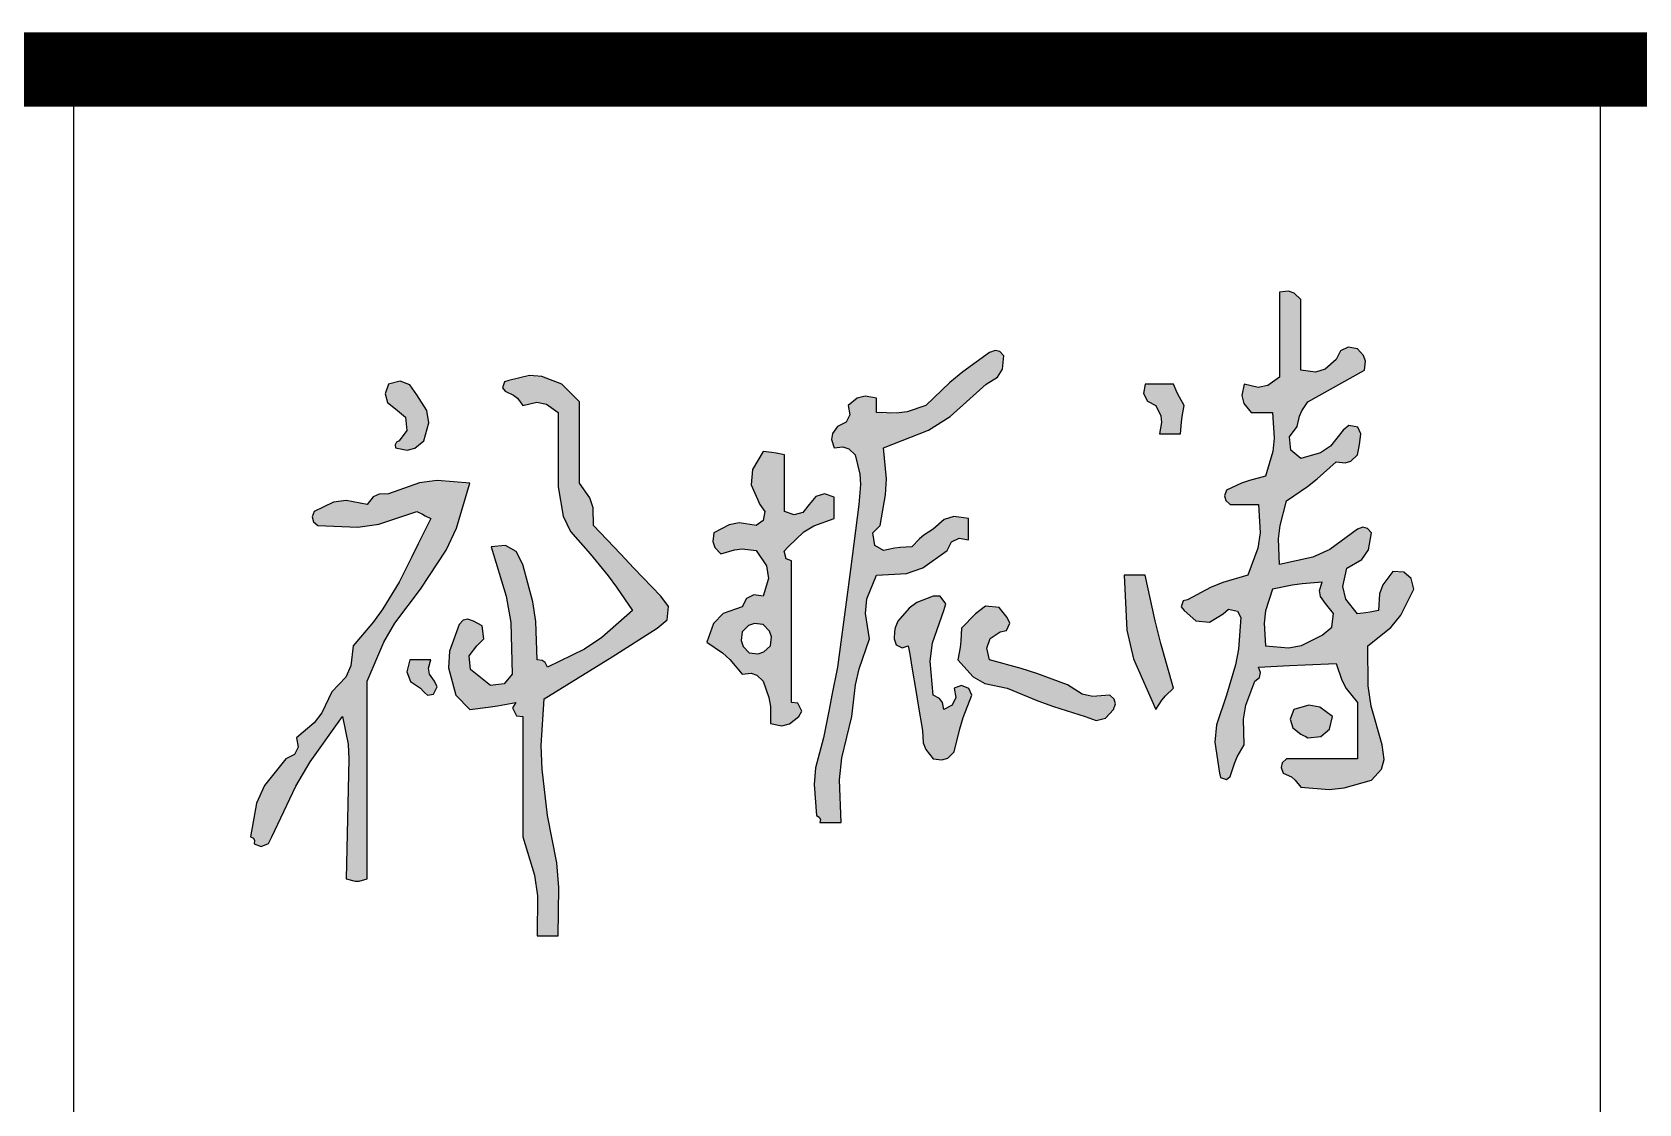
# Model space of a CAD drawing. Extents: x -803796 to -501762, y -1479216 to -846035.
# Drawn here: x -527606 to -525667, y -1403720 to -1402426 of the extents above; entities that cross this region are included whole.
import ezdxf

# ---------------------------------------------------------------- set-up
doc = ezdxf.new("R2010")
doc.units = 0
doc.header["$LTSCALE"] = 1500
doc.layers.get('0').update_dxf_attribs({"linetype": 'CONTINUOUS'})
doc.layers.add('TEXT', color=7, linetype='CONTINUOUS')

# ---------------------------------------------------------------- blocks, each defined once
blk = doc.blocks.new('QZT')
for p, q in [((3.726638, 2.460877), (3.709178, 2.458893)), ((3.709178, 2.458893), (3.709178, 2.392212)), ((3.738077, 2.457064), (3.726638, 2.460877)), ((3.750854, 2.445001), (3.738077, 2.457064)), ((3.750854, 2.389433), (3.750854, 2.445001)), ((3.709178, 2.392212), (3.709178, 2.358871)), ((3.750854, 2.361649), (3.750854, 2.389433)), ((3.139604, 2.340811), (3.0867, 2.302874)), ((3.150365, 2.34474), (3.139604, 2.340811)), ((3.159742, 2.342396), (3.150365, 2.34474)), ((3.167388, 2.333865), (3.159742, 2.342396)), ((3.709178, 2.358871), (3.709178, 2.292189)), ((3.750854, 2.306081), (3.750854, 2.361649)), ((3.828783, 2.343522), (3.820315, 2.326919)), ((3.843627, 2.350945), (3.828783, 2.343522)), ((3.861991, 2.347757), (3.843627, 2.350945)), ((3.874054, 2.334979), (3.861991, 2.347757)), ((3.15509, 2.291855), (3.165031, 2.30776)), ((3.165031, 2.30776), (3.167388, 2.333865)), ((3.77959, 2.30212), (3.750854, 2.306081)), ((3.798505, 2.307794), (3.77959, 2.30212)), ((3.820315, 2.326919), (3.798505, 2.307794)), ((3.831445, 2.281045), (3.875883, 2.306081)), ((3.877866, 2.323541), (3.874054, 2.334979)), ((3.875883, 2.306081), (3.877866, 2.323541)), ((1.958779, 2.278297), (1.952089, 2.259208)), ((1.981799, 2.284094), (1.958779, 2.278297)), ((2.000816, 2.276963), (1.981799, 2.284094)), ((2.014348, 2.257459), (2.000816, 2.276963)), ((2.186429, 2.283077), (2.182486, 2.271246)), ((2.194944, 2.285243), (2.186429, 2.283077)), ((2.235524, 2.295136), (2.194944, 2.285243)), ((2.260227, 2.293489), (2.235524, 2.295136)), ((2.299135, 2.278297), (2.260227, 2.293489)), ((2.313027, 2.264405), (2.299135, 2.278297)), ((3.06143, 2.281817), (3.014576, 2.236621)), ((3.0867, 2.302874), (3.06143, 2.281817)), ((3.062274, 2.214741), (3.132658, 2.278297)), ((3.132658, 2.278297), (3.15509, 2.291855)), ((3.445229, 2.278297), (3.442041, 2.259933)), ((3.467456, 2.278297), (3.445229, 2.278297)), ((3.47857, 2.278297), (3.467456, 2.278297)), ((3.500797, 2.278297), (3.47857, 2.278297)), ((3.508133, 2.261163), (3.500797, 2.278297)), ((3.639718, 2.278297), (3.635306, 2.255814)), ((3.667293, 2.271781), (3.639718, 2.278297)), ((3.686231, 2.275568), (3.667293, 2.271781)), ((3.709178, 2.292189), (3.686231, 2.275568)), ((3.809218, 2.268542), (3.831445, 2.281045)), ((1.952089, 2.259208), (1.956906, 2.242347)), ((1.956906, 2.242347), (1.972672, 2.229675)), ((2.034369, 2.226887), (2.014348, 2.257459)), ((2.182486, 2.271246), (2.187998, 2.264405)), ((2.187998, 2.264405), (2.204134, 2.256911)), ((2.204134, 2.256911), (2.211876, 2.250717)), ((2.211876, 2.250717), (2.222729, 2.236621)), ((2.222729, 2.236621), (2.250303, 2.243137)), ((2.250303, 2.243137), (2.269241, 2.239349)), ((2.319973, 2.257459), (2.313027, 2.264405)), ((2.333865, 2.243567), (2.319973, 2.257459)), ((2.333865, 2.179663), (2.333865, 2.243567)), ((2.879524, 2.251094), (2.861763, 2.236621)), ((2.894849, 2.254925), (2.879524, 2.251094)), ((2.917331, 2.250513), (2.894849, 2.254925)), ((2.917331, 2.239399), (2.917331, 2.250513)), ((3.442041, 2.259933), (3.449464, 2.245088)), ((3.449464, 2.245088), (3.466067, 2.236621)), ((3.51233, 2.252769), (3.508133, 2.261163)), ((3.521635, 2.236621), (3.51233, 2.252769)), ((3.635306, 2.255814), (3.639137, 2.24049)), ((3.752558, 2.22627), (3.764746, 2.243567)), ((3.764746, 2.243567), (3.809218, 2.268542)), ((1.972672, 2.229675), (1.992084, 2.213669)), ((1.992084, 2.213669), (1.995043, 2.187036)), ((2.038146, 2.202336), (2.034369, 2.226887)), ((2.269241, 2.239349), (2.292189, 2.222729)), ((2.292189, 2.222729), (2.292189, 2.164382)), ((2.864951, 2.218257), (2.857528, 2.203412)), ((2.861763, 2.236621), (2.864951, 2.218257)), ((2.917331, 2.233842), (2.917331, 2.239399)), ((2.917331, 2.222729), (2.917331, 2.233842)), ((2.956595, 2.221232), (2.917331, 2.222729)), ((2.977301, 2.22419), (2.956595, 2.221232)), ((3.014576, 2.236621), (2.977301, 2.22419)), ((3.019413, 2.188138), (3.062274, 2.214741)), ((3.466067, 2.236621), (3.475759, 2.216425)), ((3.475759, 2.216425), (3.477435, 2.203012)), ((3.516167, 2.203404), (3.517566, 2.214593)), ((3.517566, 2.214593), (3.521635, 2.236621)), ((3.639137, 2.24049), (3.65361, 2.222729)), ((3.65361, 2.222729), (3.67028, 2.222729)), ((3.67028, 2.222729), (3.678616, 2.222729)), ((3.678616, 2.222729), (3.695286, 2.222729)), ((3.695286, 2.222729), (3.698822, 2.172534)), ((3.743908, 2.194944), (3.748028, 2.215699)), ((3.748028, 2.215699), (3.752558, 2.22627)), ((1.995043, 2.187036), (1.979618, 2.16716)), ((2.02824, 2.16716), (2.038146, 2.202336)), ((2.333865, 2.147711), (2.333865, 2.179663)), ((2.831005, 2.181262), (2.829033, 2.169429)), ((2.840925, 2.194944), (2.831005, 2.181262)), ((2.857528, 2.203412), (2.840925, 2.194944)), ((2.931223, 2.153268), (3.019413, 2.188138)), ((3.477435, 2.203012), (3.473013, 2.181052)), ((3.473013, 2.181052), (3.489684, 2.181052)), ((3.489684, 2.181052), (3.498019, 2.181052)), ((3.498019, 2.181052), (3.514689, 2.181052)), ((3.514689, 2.181052), (3.516167, 2.203404)), ((3.728483, 2.175068), (3.743908, 2.194944)), ((3.834207, 2.187998), (3.809088, 2.156778)), ((3.84496, 2.197222), (3.834207, 2.187998)), ((3.862558, 2.193702), (3.84496, 2.197222)), ((3.868937, 2.181052), (3.862558, 2.193702)), ((3.866928, 2.164272), (3.868937, 2.181052)), ((1.974187, 2.164143), (1.971827, 2.159423)), ((1.971827, 2.159423), (1.972672, 2.153268)), ((1.972672, 2.153268), (1.995154, 2.148856)), ((1.979618, 2.16716), (1.974187, 2.164143)), ((1.995154, 2.148856), (2.010478, 2.152687)), ((2.010478, 2.152687), (2.02824, 2.16716)), ((2.292189, 2.164382), (2.292189, 2.135209)), ((2.333865, 2.083808), (2.333865, 2.147711)), ((2.695058, 2.146322), (2.673481, 2.110558)), ((2.711839, 2.144313), (2.695058, 2.146322)), ((2.829033, 2.169429), (2.833979, 2.153268)), ((2.833979, 2.153268), (2.851439, 2.155252)), ((2.851439, 2.155252), (2.862877, 2.151439)), ((2.862877, 2.151439), (2.875655, 2.139376)), ((2.936719, 2.092327), (2.931223, 2.153268)), ((3.698822, 2.172534), (3.695862, 2.145894)), ((3.731442, 2.148435), (3.728483, 2.175068)), ((3.750854, 2.13243), (3.731442, 2.148435)), ((3.809088, 2.156778), (3.789334, 2.143609)), ((3.861991, 2.139376), (3.865532, 2.155901)), ((3.865532, 2.155901), (3.866928, 2.164272)), ((2.292189, 2.135209), (2.292189, 2.076862)), ((2.720209, 2.142918), (2.711839, 2.144313)), ((2.736734, 2.139376), (2.720209, 2.142918)), ((2.736734, 2.094922), (2.736734, 2.139376)), ((2.875655, 2.139376), (2.884715, 2.101446)), ((3.695862, 2.145894), (3.681394, 2.0977)), ((3.789334, 2.143609), (3.750854, 2.13243)), ((3.783303, 2.092663), (3.820315, 2.125484)), ((3.820315, 2.125484), (3.837775, 2.123501)), ((3.837775, 2.123501), (3.849213, 2.127313)), ((3.849213, 2.127313), (3.861991, 2.139376)), ((2.019568, 2.084369), (1.958779, 2.06297)), ((2.054295, 2.088898), (2.019568, 2.084369)), ((2.118538, 2.083808), (2.054295, 2.088898)), ((2.092439, 1.995607), (2.118538, 2.083808)), ((2.354335, 2.05524), (2.333865, 2.083808)), ((2.673481, 2.110558), (2.671474, 2.080443)), ((2.736734, 2.072694), (2.736734, 2.094922)), ((2.884715, 2.101446), (2.886178, 2.080964)), ((2.935279, 2.060647), (2.936719, 2.092327)), ((3.634439, 2.083708), (3.604988, 2.069916)), ((3.649963, 2.089353), (3.634439, 2.083708)), ((3.681394, 2.0977), (3.649963, 2.089353)), ((3.763716, 2.077274), (3.783303, 2.092663)), ((1.928733, 2.056697), (1.917103, 2.042132)), ((1.94015, 2.062405), (1.928733, 2.056697)), ((1.958779, 2.06297), (1.94015, 2.062405)), ((2.292189, 2.076862), (2.302179, 2.01931)), ((2.360885, 2.035592), (2.354335, 2.05524)), ((2.671474, 2.080443), (2.688112, 2.042132)), ((2.736734, 2.02824), (2.736734, 2.072694)), ((2.798029, 2.057897), (2.785357, 2.042132)), ((2.81489, 2.062715), (2.798029, 2.057897)), ((2.833979, 2.056024), (2.81489, 2.062715)), ((2.833979, 2.039353), (2.833979, 2.056024)), ((2.886178, 2.080964), (2.882601, 2.042132)), ((2.924277, 2.000456), (2.935279, 2.060647)), ((3.604988, 2.069916), (3.601059, 2.059155)), ((3.601059, 2.059155), (3.603403, 2.049778)), ((3.72307, 2.049078), (3.763716, 2.077274)), ((1.812913, 2.02824), (1.808984, 2.017479)), ((1.850724, 2.046628), (1.812913, 2.02824)), ((1.875796, 2.049971), (1.850724, 2.046628)), ((1.917103, 2.042132), (1.875796, 2.049971)), ((1.939799, 2.003378), (2.014348, 2.02824)), ((2.014348, 2.02824), (2.025461, 2.022683)), ((2.025461, 2.022683), (2.031018, 2.019905)), ((2.361649, 2.000456), (2.360885, 2.035592)), ((2.688112, 2.042132), (2.697864, 2.028329)), ((2.697864, 2.028329), (2.694868, 2.01035)), ((2.755823, 2.021549), (2.736734, 2.02824)), ((2.772684, 2.026367), (2.755823, 2.021549)), ((2.785357, 2.042132), (2.772684, 2.026367)), ((2.833979, 2.031018), (2.833979, 2.039353)), ((2.833979, 2.014348), (2.833979, 2.031018)), ((2.882601, 2.042132), (2.866401, 1.914264)), ((3.603403, 2.049778), (3.611934, 2.042132)), ((3.611934, 2.042132), (3.634161, 2.042132)), ((3.634161, 2.042132), (3.645275, 2.042132)), ((3.645275, 2.042132), (3.667502, 2.042132)), ((3.667502, 2.042132), (3.670847, 1.986042)), ((3.710162, 2.000443), (3.72307, 2.049078)), ((1.808984, 2.017479), (1.811328, 2.008102)), ((1.811328, 2.008102), (1.819859, 2.000456)), ((1.819859, 2.000456), (1.898387, 1.997462)), ((1.898387, 1.997462), (1.939799, 2.003378)), ((2.042132, 2.014348), (2.017126, 1.964336)), ((2.031018, 2.019905), (2.042132, 2.014348)), ((2.072129, 1.952085), (2.092439, 1.995607)), ((2.302179, 2.01931), (2.316501, 1.989076)), ((2.316501, 1.989076), (2.354703, 1.944887)), ((2.414352, 1.944805), (2.361649, 2.000456)), ((2.627744, 2.00227), (2.597814, 1.986564)), ((2.64776, 2.005606), (2.627744, 2.00227)), ((2.681166, 2.000456), (2.64776, 2.005606)), ((2.694868, 2.01035), (2.681166, 2.000456)), ((2.774423, 1.987995), (2.794044, 2.000069)), ((2.794044, 2.000069), (2.833979, 2.014348)), ((2.910373, 1.986576), (2.924277, 2.000456)), ((3.028468, 1.99351), (3.010247, 1.981724)), ((3.050278, 2.012634), (3.028468, 1.99351)), ((3.069192, 2.018309), (3.050278, 2.012634)), ((3.097928, 2.014348), (3.069192, 2.018309)), ((3.097928, 1.997677), (3.097928, 2.014348)), ((3.097928, 1.989342), (3.097928, 1.997677)), ((3.097928, 1.972672), (3.097928, 1.989342)), ((3.70726, 1.974332), (3.710162, 2.000443)), ((3.861991, 1.99351), (3.807931, 1.953688)), ((3.872752, 1.997439), (3.861991, 1.99351)), ((3.882129, 1.995094), (3.872752, 1.997439)), ((3.889775, 1.986564), (3.882129, 1.995094)), ((2.017126, 1.964336), (2.004623, 1.939331)), ((2.188725, 1.961111), (2.160214, 1.958779)), ((2.160214, 1.958779), (2.190111, 1.861885)), ((2.209646, 1.949488), (2.188725, 1.961111)), ((2.597814, 1.986564), (2.59583, 1.969104)), ((2.59583, 1.969104), (2.599643, 1.957665)), ((2.599643, 1.957665), (2.611706, 1.944887)), ((2.73609, 1.950199), (2.743681, 1.958779)), ((2.743681, 1.958779), (2.774423, 1.987995)), ((2.913989, 1.961265), (2.910373, 1.986576)), ((2.931223, 1.951833), (2.913989, 1.961265)), ((2.96444, 1.957302), (2.953251, 1.955903)), ((2.986791, 1.958779), (2.96444, 1.957302)), ((3.001669, 1.974576), (2.986791, 1.958779)), ((3.010247, 1.981724), (3.001669, 1.974576)), ((3.056252, 1.951833), (3.06472, 1.968437)), ((3.06472, 1.968437), (3.079564, 1.975859)), ((3.079564, 1.975859), (3.097928, 1.972672)), ((3.670847, 1.986042), (3.666319, 1.955851)), ((3.709178, 1.924049), (3.70726, 1.974332)), ((3.884044, 1.953136), (3.889775, 1.986564)), ((2.004623, 1.939331), (1.979618, 1.889319)), ((2.021294, 1.875427), (2.072129, 1.952085)), ((2.222729, 1.924049), (2.209646, 1.949488)), ((2.354703, 1.944887), (2.3901, 1.902052)), ((2.440747, 1.917021), (2.414352, 1.944805)), ((2.611706, 1.944887), (2.638421, 1.95301)), ((2.638421, 1.95301), (2.653372, 1.954505)), ((2.653372, 1.954505), (2.681166, 1.951833)), ((2.681166, 1.951833), (2.70145, 1.921435)), ((2.739891, 1.934994), (2.73609, 1.950199)), ((2.750627, 1.930995), (2.739891, 1.934994)), ((2.750627, 1.819859), (2.750627, 1.930995)), ((2.953251, 1.955903), (2.931223, 1.951833)), ((3.008343, 1.917616), (3.056252, 1.951833)), ((3.666319, 1.955851), (3.646664, 1.903211)), ((3.774727, 1.938595), (3.709178, 1.924049)), ((3.807931, 1.953688), (3.774727, 1.938595)), ((3.841153, 1.917103), (3.870599, 1.933929)), ((3.870599, 1.933929), (3.884044, 1.953136)), ((2.242566, 1.850854), (2.222729, 1.924049)), ((2.3901, 1.902052), (2.406844, 1.879726)), ((2.493624, 1.861535), (2.440747, 1.917021)), ((2.705267, 1.896625), (2.695058, 1.861535)), ((2.70145, 1.921435), (2.705267, 1.896625)), ((2.866401, 1.914264), (2.858066, 1.850359)), ((2.898637, 1.856494), (2.917331, 1.903211)), ((2.917331, 1.903211), (2.976122, 1.906338)), ((2.976122, 1.906338), (3.008343, 1.917616)), ((3.420223, 1.903211), (3.403553, 1.903211)), ((3.403553, 1.903211), (3.40902, 1.794849)), ((3.428559, 1.903211), (3.420223, 1.903211)), ((3.445229, 1.903211), (3.428559, 1.903211)), ((3.464558, 1.813627), (3.445229, 1.903211)), ((3.646664, 1.903211), (3.597635, 1.88888)), ((3.833341, 1.880867), (3.841153, 1.917103)), ((3.931451, 1.910157), (3.912149, 1.883985)), ((3.953112, 1.908847), (3.931451, 1.910157)), ((3.967932, 1.896496), (3.953112, 1.908847)), ((3.973127, 1.875427), (3.967932, 1.896496)), ((1.979618, 1.889319), (1.947413, 1.836702)), ((1.971272, 1.808695), (2.021294, 1.875427)), ((2.406844, 1.879726), (2.438055, 1.833751)), ((2.676695, 1.864723), (2.66185, 1.8573)), ((2.695058, 1.861535), (2.676695, 1.864723)), ((3.573486, 1.878936), (3.528582, 1.854589)), ((3.597635, 1.88888), (3.573486, 1.878936)), ((3.695286, 1.875427), (3.681795, 1.832706)), ((3.733781, 1.883306), (3.695286, 1.875427)), ((3.75337, 1.886105), (3.733781, 1.883306)), ((3.792531, 1.889319), (3.75337, 1.886105)), ((3.787584, 1.873159), (3.792531, 1.889319)), ((3.789557, 1.861326), (3.787584, 1.873159)), ((3.83909, 1.855954), (3.833341, 1.880867)), ((3.905685, 1.866209), (3.903667, 1.833751)), ((3.912149, 1.883985), (3.905685, 1.866209)), ((3.947098, 1.824404), (3.973127, 1.875427)), ((1.947413, 1.836702), (1.929143, 1.811405)), ((2.190111, 1.861885), (2.198746, 1.810076)), ((2.248276, 1.81231), (2.242566, 1.850854)), ((2.438055, 1.833751), (2.37806, 1.780617)), ((2.508766, 1.841442), (2.493624, 1.861535)), ((2.505861, 1.8153), (2.508766, 1.841442)), ((2.653382, 1.840697), (2.616365, 1.827519)), ((2.66185, 1.8573), (2.653382, 1.840697)), ((2.858066, 1.850359), (2.840925, 1.722615)), ((2.895456, 1.827865), (2.898637, 1.856494)), ((2.981358, 1.838421), (2.959007, 1.812913)), ((2.99685, 1.849265), (2.981358, 1.838421)), ((3.028468, 1.861535), (2.99685, 1.849265)), ((3.027356, 1.770236), (3.049306, 1.833751)), ((3.042359, 1.861707), (3.028468, 1.861535)), ((3.053361, 1.847038), (3.042359, 1.861707)), ((3.049306, 1.833751), (3.053361, 1.847038)), ((3.131711, 1.842211), (3.11182, 1.826805)), ((3.15831, 1.839256), (3.131711, 1.842211)), ((3.174334, 1.819859), (3.15831, 1.839256)), ((3.520066, 1.852424), (3.516123, 1.840593)), ((3.516123, 1.840593), (3.521635, 1.833751)), ((3.528582, 1.854589), (3.520066, 1.852424)), ((3.521635, 1.833751), (3.544697, 1.813504)), ((3.598042, 1.826805), (3.608732, 1.836102)), ((3.608732, 1.836102), (3.62648, 1.832552)), ((3.62648, 1.832552), (3.632772, 1.819859)), ((3.681795, 1.832706), (3.678834, 1.809018)), ((3.799477, 1.847643), (3.789557, 1.861326)), ((3.814902, 1.827767), (3.799477, 1.847643)), ((3.861991, 1.826805), (3.83909, 1.855954)), ((3.903667, 1.833751), (3.887142, 1.830209)), ((1.929143, 1.811405), (1.889319, 1.764291)), ((1.949835, 1.771537), (1.971272, 1.808695)), ((2.0977, 1.805967), (2.078427, 1.753774)), ((2.105346, 1.814498), (2.0977, 1.805967)), ((2.114723, 1.816842), (2.105346, 1.814498)), ((2.125484, 1.812913), (2.114723, 1.816842)), ((2.142719, 1.803482), (2.125484, 1.812913)), ((2.146335, 1.77817), (2.142719, 1.803482)), ((2.198746, 1.810076), (2.20189, 1.708723)), ((2.250513, 1.736507), (2.248276, 1.81231)), ((2.486678, 1.799021), (2.505861, 1.8153)), ((2.5971, 1.808254), (2.583922, 1.771237)), ((2.616365, 1.827519), (2.5971, 1.808254)), ((2.66616, 1.804138), (2.653382, 1.792075)), ((2.677598, 1.807951), (2.66616, 1.804138)), ((2.695058, 1.805967), (2.677598, 1.807951)), ((2.707121, 1.793189), (2.695058, 1.805967)), ((2.750627, 1.764291), (2.750627, 1.819859)), ((2.903439, 1.778183), (2.895456, 1.827865)), ((2.953982, 1.799667), (2.952517, 1.792343)), ((2.959007, 1.812913), (2.953982, 1.799667)), ((3.095149, 1.810135), (3.084036, 1.799021)), ((3.100706, 1.815691), (3.095149, 1.810135)), ((3.11182, 1.826805), (3.100706, 1.815691)), ((3.172602, 1.79463), (3.179586, 1.808598)), ((3.179586, 1.808598), (3.174334, 1.819859)), ((3.475695, 1.769079), (3.464558, 1.813627)), ((3.544697, 1.813504), (3.571707, 1.811048)), ((3.571707, 1.811048), (3.598042, 1.826805)), ((3.632772, 1.819859), (3.628197, 1.757901)), ((3.678834, 1.809018), (3.681394, 1.764291)), ((3.792531, 1.785129), (3.811943, 1.801134)), ((3.811943, 1.801134), (3.814902, 1.827767)), ((3.878771, 1.828814), (3.861991, 1.826805)), ((3.887142, 1.830209), (3.878771, 1.828814)), ((3.882829, 1.764291), (3.927443, 1.800213)), ((3.927443, 1.800213), (3.947098, 1.824404)), ((1.917103, 1.69483), (1.949835, 1.771537)), ((2.13243, 1.764291), (2.146335, 1.77817)), ((2.37806, 1.780617), (2.343473, 1.757559)), ((2.398241, 1.742703), (2.486678, 1.799021)), ((2.583922, 1.771237), (2.614823, 1.750204)), ((2.653382, 1.792075), (2.651399, 1.774615)), ((2.651399, 1.774615), (2.655211, 1.763176)), ((2.710934, 1.781751), (2.707121, 1.793189)), ((2.70895, 1.764291), (2.710934, 1.781751)), ((2.883196, 1.718858), (2.903439, 1.778183)), ((2.952517, 1.792343), (2.952061, 1.778183)), ((2.952061, 1.778183), (2.956216, 1.766472)), ((3.022828, 1.73401), (3.027356, 1.770236)), ((3.083158, 1.773877), (3.081753, 1.76123)), ((3.084036, 1.799021), (3.083158, 1.773877)), ((3.133807, 1.759527), (3.140938, 1.778543)), ((3.140938, 1.778543), (3.160442, 1.792075)), ((3.160442, 1.792075), (3.172602, 1.79463)), ((3.40902, 1.794849), (3.42235, 1.738566)), ((3.500797, 1.680938), (3.475695, 1.769079)), ((3.751921, 1.765215), (3.792531, 1.785129)), ((1.889319, 1.764291), (1.885073, 1.724737)), ((2.000456, 1.736507), (1.994658, 1.713487)), ((2.017126, 1.736507), (2.000456, 1.736507)), ((2.025461, 1.736507), (2.017126, 1.736507)), ((2.042132, 1.736507), (2.025461, 1.736507)), ((2.037186, 1.720346), (2.042132, 1.736507)), ((2.078427, 1.753774), (2.076784, 1.720902)), ((2.117005, 1.744415), (2.13243, 1.764291)), ((2.119964, 1.717782), (2.117005, 1.744415)), ((2.26044, 1.735167), (2.250513, 1.736507)), ((2.343473, 1.757559), (2.271351, 1.722615)), ((2.35378, 1.714915), (2.398241, 1.742703)), ((2.614823, 1.750204), (2.629222, 1.737245)), ((2.629222, 1.737245), (2.653382, 1.708723)), ((2.655211, 1.763176), (2.667274, 1.750399)), ((2.667274, 1.750399), (2.684734, 1.748415)), ((2.684734, 1.748415), (2.696173, 1.752228)), ((2.696173, 1.752228), (2.70895, 1.764291)), ((2.750627, 1.653154), (2.750627, 1.764291)), ((2.956216, 1.766472), (2.967984, 1.760588)), ((2.967984, 1.760588), (2.979845, 1.764291)), ((2.979845, 1.764291), (2.982624, 1.74762)), ((2.982624, 1.74762), (2.984013, 1.739285)), ((2.984013, 1.739285), (2.986791, 1.722615)), ((3.081753, 1.76123), (3.07709, 1.736507)), ((3.07709, 1.736507), (3.107174, 1.70331)), ((3.139604, 1.736507), (3.133807, 1.759527)), ((3.201511, 1.719712), (3.139604, 1.736507)), ((3.42235, 1.738566), (3.466067, 1.639262)), ((3.628197, 1.757901), (3.622515, 1.72665)), ((3.681394, 1.764291), (3.726459, 1.760441)), ((3.726459, 1.760441), (3.751921, 1.765215)), ((3.883388, 1.685707), (3.882829, 1.764291)), ((1.885073, 1.724737), (1.874987, 1.702885)), ((1.994658, 1.713487), (2.001789, 1.69447)), ((2.039158, 1.708513), (2.037186, 1.720346)), ((2.049078, 1.69483), (2.039158, 1.708513)), ((2.076784, 1.720902), (2.090754, 1.667046)), ((2.139376, 1.701777), (2.119964, 1.717782)), ((2.20189, 1.708723), (2.185885, 1.68931)), ((2.266296, 1.731263), (2.26044, 1.735167)), ((2.264405, 1.6601), (2.35378, 1.714915)), ((2.271351, 1.722615), (2.266296, 1.731263)), ((2.653382, 1.708723), (2.670842, 1.710706)), ((2.670842, 1.710706), (2.682281, 1.706893)), ((2.682281, 1.706893), (2.695058, 1.69483)), ((2.840925, 1.722615), (2.829811, 1.667046)), ((2.876096, 1.687617), (2.883196, 1.718858)), ((2.986791, 1.722615), (2.995127, 1.672603)), ((3.028468, 1.667046), (3.022828, 1.73401)), ((3.232187, 1.709951), (3.201511, 1.719712)), ((3.292417, 1.687884), (3.232187, 1.709951)), ((3.622515, 1.72665), (3.604988, 1.667046)), ((3.667502, 1.722615), (3.728605, 1.725847)), ((3.671861, 1.712021), (3.667502, 1.722615)), ((3.669387, 1.702127), (3.671861, 1.712021)), ((3.728605, 1.725847), (3.759171, 1.727236)), ((3.759171, 1.727236), (3.820315, 1.729561)), ((3.820315, 1.729561), (3.831227, 1.696502)), ((1.847643, 1.673992), (1.827982, 1.632883)), ((1.874987, 1.702885), (1.847643, 1.673992)), ((1.917103, 1.611478), (1.917103, 1.69483)), ((2.001789, 1.69447), (2.021294, 1.680938)), ((2.021294, 1.680938), (2.026851, 1.675382)), ((2.026851, 1.675382), (2.029629, 1.672603)), ((2.047346, 1.669602), (2.054329, 1.683569)), ((2.054329, 1.683569), (2.049078, 1.69483)), ((2.159252, 1.686351), (2.139376, 1.701777)), ((2.185885, 1.68931), (2.159252, 1.686351)), ((2.695058, 1.69483), (2.705986, 1.662845)), ((2.868709, 1.62537), (2.876096, 1.687617)), ((3.084075, 1.686397), (3.070144, 1.680938)), ((3.070144, 1.680938), (3.073331, 1.662575)), ((3.098551, 1.680607), (3.084075, 1.686397)), ((3.104874, 1.667046), (3.098551, 1.680607)), ((3.107174, 1.70331), (3.13046, 1.690004)), ((3.13046, 1.690004), (3.174334, 1.680938)), ((3.174334, 1.680938), (3.234407, 1.656008)), ((3.321507, 1.669585), (3.292417, 1.687884)), ((3.485001, 1.66606), (3.500797, 1.680938)), ((3.642638, 1.647401), (3.660556, 1.69483)), ((3.660556, 1.69483), (3.669387, 1.702127)), ((3.831227, 1.696502), (3.840104, 1.680227)), ((3.840104, 1.680227), (3.861991, 1.653154)), ((3.889146, 1.645398), (3.883388, 1.685707)), ((2.029629, 1.672603), (2.035186, 1.667046)), ((2.035186, 1.667046), (2.047346, 1.669602)), ((2.090754, 1.667046), (2.101868, 1.655933)), ((2.101868, 1.655933), (2.107424, 1.650376)), ((2.107424, 1.650376), (2.118538, 1.639262)), ((2.118538, 1.639262), (2.154815, 1.643677)), ((2.154815, 1.643677), (2.17291, 1.646461)), ((2.17291, 1.646461), (2.208836, 1.653154)), ((2.208836, 1.653154), (2.202487, 1.642474)), ((2.202487, 1.642474), (2.210374, 1.626699)), ((2.258906, 1.568536), (2.264405, 1.6601)), ((2.705986, 1.662845), (2.708913, 1.645279)), ((2.708913, 1.645279), (2.70895, 1.611478)), ((2.762981, 1.651826), (2.750627, 1.653154)), ((2.770868, 1.636051), (2.762981, 1.651826)), ((2.829811, 1.667046), (2.824254, 1.639262)), ((2.995127, 1.672603), (2.999294, 1.647598)), ((2.999294, 1.647598), (3.00763, 1.597586)), ((3.04087, 1.660788), (3.028468, 1.667046)), ((3.046771, 1.652921), (3.04087, 1.660788)), ((3.049306, 1.639262), (3.046771, 1.652921)), ((3.065909, 1.64773), (3.049306, 1.639262)), ((3.073331, 1.662575), (3.065909, 1.64773)), ((3.08776, 1.62373), (3.104874, 1.667046)), ((3.234407, 1.656008), (3.265092, 1.64485)), ((3.265092, 1.64485), (3.327147, 1.62537)), ((3.34149, 1.66459), (3.321507, 1.669585)), ((3.375769, 1.667046), (3.34149, 1.66459)), ((3.3843, 1.6594), (3.375769, 1.667046)), ((3.382715, 1.639262), (3.386644, 1.650023)), ((3.386644, 1.650023), (3.3843, 1.6594)), ((3.466067, 1.639262), (3.477853, 1.657483)), ((3.477853, 1.657483), (3.485001, 1.66606)), ((3.604988, 1.667046), (3.585111, 1.608977)), ((3.638151, 1.620479), (3.642638, 1.647401)), ((3.766851, 1.647725), (3.736962, 1.639262)), ((3.788372, 1.643812), (3.766851, 1.647725)), ((3.813369, 1.62537), (3.788372, 1.643812)), ((3.861991, 1.653154), (3.861991, 1.6087)), ((3.910613, 1.569802), (3.889146, 1.645398)), ((1.812874, 1.613242), (1.778183, 1.583694)), ((1.804784, 1.536183), (1.868481, 1.62537)), ((1.827982, 1.632883), (1.812874, 1.613242)), ((1.868481, 1.62537), (1.879526, 1.57084)), ((1.917103, 1.569802), (1.917103, 1.611478)), ((2.210374, 1.626699), (2.222729, 1.62537)), ((2.222729, 1.62537), (2.222729, 1.530904)), ((2.70895, 1.611478), (2.731433, 1.607066)), ((2.731433, 1.607066), (2.746757, 1.610897)), ((2.746757, 1.610897), (2.764519, 1.62537)), ((2.764519, 1.62537), (2.770868, 1.636051)), ((2.824254, 1.639262), (2.813141, 1.583694)), ((2.849133, 1.543922), (2.868709, 1.62537)), ((3.08074, 1.601263), (3.08776, 1.62373)), ((3.327147, 1.62537), (3.348649, 1.617458)), ((3.348649, 1.617458), (3.367466, 1.622162)), ((3.367466, 1.622162), (3.382715, 1.639262)), ((3.639718, 1.569802), (3.638151, 1.620479)), ((3.736962, 1.639262), (3.730272, 1.620174)), ((3.730272, 1.620174), (3.735089, 1.603313)), ((3.80705, 1.600546), (3.813369, 1.62537)), ((1.778183, 1.583694), (1.781371, 1.565331)), ((2.813141, 1.583694), (2.797583, 1.524321)), ((3.00763, 1.597586), (3.009055, 1.57389)), ((3.070144, 1.55591), (3.08074, 1.601263)), ((3.585111, 1.608977), (3.582017, 1.574936)), ((3.735089, 1.603313), (3.750854, 1.59064)), ((3.750854, 1.59064), (3.756411, 1.587862)), ((3.756411, 1.587862), (3.75919, 1.586472)), ((3.75919, 1.586472), (3.764746, 1.583694)), ((3.764746, 1.583694), (3.790245, 1.586142)), ((3.790245, 1.586142), (3.80705, 1.600546)), ((3.861991, 1.6087), (3.861991, 1.586472)), ((3.861991, 1.586472), (3.861991, 1.542018)), ((1.773948, 1.550486), (1.757345, 1.542018)), ((1.781371, 1.565331), (1.773948, 1.550486)), ((1.879526, 1.57084), (1.880977, 1.54181)), ((1.917103, 1.306752), (1.917103, 1.569802)), ((2.260318, 1.521945), (2.258906, 1.568536)), ((3.009055, 1.57389), (3.013961, 1.560808)), ((3.013961, 1.560808), (3.028468, 1.542018)), ((3.057366, 1.543847), (3.070144, 1.55591)), ((3.582017, 1.574936), (3.591096, 1.514234)), ((3.626049, 1.546096), (3.639718, 1.569802)), ((3.914791, 1.541097), (3.910613, 1.569802)), ((1.757345, 1.542018), (1.715115, 1.489818)), ((1.776565, 1.488211), (1.804784, 1.536183)), ((1.880977, 1.54181), (1.875427, 1.306752)), ((2.222729, 1.530904), (2.222729, 1.483671)), ((2.271351, 1.430881), (2.260318, 1.521945)), ((2.797583, 1.524321), (2.794653, 1.492086)), ((2.844811, 1.500702), (2.849133, 1.543922)), ((3.028468, 1.542018), (3.045927, 1.540034)), ((3.045927, 1.540034), (3.057366, 1.543847)), ((3.611934, 1.507288), (3.62037, 1.533319)), ((3.62037, 1.533319), (3.626049, 1.546096)), ((3.71454, 1.534372), (3.712195, 1.524995)), ((3.712195, 1.524995), (3.716124, 1.514234)), ((3.72307, 1.542018), (3.71454, 1.534372)), ((3.778638, 1.542018), (3.72307, 1.542018)), ((3.806423, 1.542018), (3.778638, 1.542018)), ((3.861991, 1.542018), (3.806423, 1.542018)), ((3.889775, 1.500342), (3.909064, 1.522007)), ((3.909064, 1.522007), (3.914791, 1.541097)), ((1.715115, 1.489818), (1.699445, 1.455346)), ((1.729561, 1.389205), (1.776565, 1.488211)), ((2.222729, 1.483671), (2.222729, 1.389205)), ((2.794653, 1.492086), (2.799249, 1.430881)), ((2.847871, 1.416989), (2.844811, 1.500702)), ((3.591096, 1.514234), (3.593261, 1.505719)), ((3.593261, 1.505719), (3.605092, 1.501775)), ((3.605092, 1.501775), (3.611934, 1.507288)), ((3.716124, 1.514234), (3.73226, 1.50674)), ((3.73226, 1.50674), (3.740002, 1.500547)), ((3.740002, 1.500547), (3.750854, 1.48645)), ((3.750854, 1.48645), (3.806522, 1.482001)), ((3.806522, 1.482001), (3.83609, 1.484958)), ((3.83609, 1.484958), (3.889775, 1.500342)), ((1.699445, 1.455346), (1.687884, 1.389205)), ((2.289319, 1.337766), (2.271351, 1.430881)), ((2.799249, 1.430881), (2.804679, 1.427864)), ((2.804679, 1.427864), (2.807039, 1.423144)), ((2.807039, 1.423144), (2.806195, 1.416989)), ((1.687884, 1.389205), (1.693315, 1.386188)), ((1.723238, 1.375645), (1.729561, 1.389205)), ((2.222729, 1.389205), (2.245343, 1.313944)), ((2.806195, 1.416989), (2.822865, 1.416989)), ((2.822865, 1.416989), (2.8312, 1.416989)), ((2.8312, 1.416989), (2.847871, 1.416989)), ((1.693315, 1.386188), (1.695675, 1.381468)), ((1.695675, 1.381468), (1.69483, 1.375313)), ((1.69483, 1.375313), (1.708761, 1.369854)), ((1.708761, 1.369854), (1.723238, 1.375645)), ((2.293574, 1.289539), (2.289319, 1.337766)), ((1.875427, 1.306752), (1.89295, 1.301645)), ((1.89295, 1.301645), (1.901285, 1.301645)), ((1.901285, 1.301645), (1.917103, 1.306752)), ((2.245343, 1.313944), (2.251149, 1.273299)), ((2.251149, 1.273299), (2.250513, 1.194717)), ((2.292189, 1.194717), (2.293574, 1.289539)), ((2.250513, 1.194717), (2.267183, 1.194717)), ((2.267183, 1.194717), (2.275518, 1.194717)), ((2.275518, 1.194717), (2.292189, 1.194717))]:
    blk.add_line(p, q)
blk = doc.blocks.new('A$C5A080358')
h = blk.add_hatch(color=256)
h.dxf.hatch_style = 1
h.paths.add_polyline_path([(-10345.1, 4885.8), (-10354.4, 4898.1), (-10386.9, 4932.2), (-10403.1, 4949.3), (-10435.4, 4983.5), (-10435.9, 5005.1), (-10439.9, 5017.1), (-10452.5, 5034.7), (-10452.5, 5073.9), (-10452.5, 5093.6), (-10452.5, 5132.8), (-10461.1, 5141.4), (-10465.3, 5145.6), (-10473.9, 5154.2), (-10497.8, 5163.5), (-10512.9, 5164.5), (-10537.9, 5158.4), (-10543.1, 5157.1), (-10545.5, 5149.8), (-10542.1, 5145.6), (-10532.2, 5141), (-10527.5, 5137.2), (-10520.8, 5128.6), (-10503.9, 5132.6), (-10492.2, 5130.3), (-10478.1, 5120), (-10478.1, 5084.2), (-10478.1, 5066.3), (-10478.1, 5030.4), (-10472, 4995.1), (-10463.2, 4976.5), (-10439.7, 4949.3), (-10418, 4923), (-10407.7, 4909.3), (-10388.5, 4881.1), (-10425.4, 4848.4), (-10446.6, 4834.2), (-10490.9, 4812.8), (-10494, 4818.1), (-10497.6, 4820.5), (-10503.7, 4821.3), (-10505.1, 4867.9), (-10508.6, 4891.6), (-10520.8, 4936.5), (-10528.8, 4952.2), (-10541.7, 4959.3), (-10559.2, 4957.9), (-10540.8, 4898.3), (-10535.5, 4866.5), (-10533.6, 4804.2), (-10543.4, 4792.3), (-10559.8, 4790.5), (-10572, 4800), (-10583.9, 4809.8), (-10585.8, 4826.2), (-10576.3, 4838.4), (-10567.7, 4846.9), (-10570, 4862.5), (-10580.5, 4868.2), (-10587.2, 4870.7), (-10592.9, 4869.2), (-10597.6, 4864), (-10609.5, 4831.9), (-10610.5, 4811.7), (-10601.9, 4778.6), (-10595.1, 4771.8), (-10591.6, 4768.4), (-10584.8, 4761.6), (-10562.5, 4764.3), (-10551.4, 4766), (-10529.3, 4770.1), (-10533.2, 4763.5), (-10528.4, 4753.8), (-10520.8, 4753), (-10520.8, 4695), (-10520.8, 4666), (-10520.8, 4607.9), (-10506.9, 4561.7), (-10503.3, 4536.7), (-10503.7, 4488.4), (-10493.5, 4488.4), (-10488.4, 4488.4), (-10478.1, 4488.4), (-10477.3, 4546.7), (-10479.9, 4576.3), (-10490.9, 4633.5), (-10497.7, 4689.5), (-10498.6, 4718.1), (-10495.2, 4774.4), (-10440.3, 4808), (-10413, 4825.1), (-10358.6, 4859.7), (-10346.8, 4869.7)])
h.paths.add_polyline_path([(-10644.6, 4906.7), (-10613.3, 4953.8), (-10600.9, 4980.5), (-10584.8, 5034.7), (-10624.3, 5037.8), (-10645.6, 5035), (-10683, 5021.9), (-10694.4, 5021.5), (-10701.4, 5018), (-10708.6, 5009.1), (-10734, 5013.9), (-10749.4, 5011.8), (-10772.6, 5000.5), (-10775, 4993.9), (-10773.6, 4988.2), (-10768.3, 4983.5), (-10720.1, 4981.6), (-10694.6, 4985.3), (-10648.8, 5000.5), (-10642, 4997.1), (-10638.6, 4995.4), (-10631.8, 4992), (-10647.1, 4961.3), (-10654.8, 4945.9), (-10670.2, 4915.2), (-10690, 4882.9), (-10701.2, 4867.3), (-10725.6, 4838.4), (-10728.3, 4814.1), (-10734.5, 4800.6), (-10751.3, 4782.9), (-10763.3, 4757.6), (-10772.6, 4745.6), (-10793.9, 4727.4), (-10792, 4716.1), (-10796.5, 4707), (-10806.7, 4701.8), (-10832.7, 4669.7), (-10842.3, 4648.6), (-10849.4, 4607.9), (-10846.1, 4606.1), (-10844.6, 4603.2), (-10845.1, 4599.4), (-10836.6, 4596), (-10827.7, 4599.6), (-10823.8, 4607.9), (-10794.9, 4668.8), (-10777.6, 4698.2), (-10738.5, 4753), (-10731.7, 4719.5), (-10730.8, 4701.7), (-10734.2, 4557.3), (-10723.4, 4554.1), (-10718.3, 4554.1), (-10708.6, 4557.3), (-10708.6, 4718.9), (-10708.6, 4744.5), (-10708.6, 4795.7), (-10688.5, 4842.8), (-10675.3, 4865.7)])
h.paths.add_polyline_path([(-10634.8, 4811.4), (-10631.8, 4821.3), (-10642, 4821.3), (-10647.1, 4821.3), (-10657.4, 4821.3), (-10660.9, 4807.2), (-10656.5, 4795.5), (-10644.6, 4787.2), (-10641.1, 4783.8), (-10639.4, 4782), (-10636, 4778.6), (-10628.6, 4780.2), (-10624.3, 4788.8), (-10627.5, 4795.7), (-10633.6, 4804.1)], flags=17)
h.paths.add_polyline_path([(-10636.5, 5122.6), (-10648.8, 5141.4), (-10657.1, 5153.4), (-10668.8, 5157.7), (-10683, 5154.2), (-10687.1, 5142.5), (-10684.1, 5132.1), (-10674.4, 5124.3), (-10662.5, 5114.5), (-10660.7, 5098.1), (-10670.2, 5085.9), (-10673.5, 5084), (-10675, 5081.1), (-10674.4, 5077.4), (-10660.6, 5074.7), (-10651.2, 5077), (-10640.3, 5085.9), (-10634.2, 5107.5)])
h.paths.add_polyline_path([(-10196.5, 4838.4), (-10196.5, 4872.5), (-10196.5, 4940.8), (-10203.1, 4943.3), (-10205.4, 4952.6), (-10200.7, 4957.9), (-10181.8, 4975.8), (-10169.8, 4983.2), (-10145.2, 4992), (-10145.2, 5002.3), (-10145.2, 5007.4), (-10145.2, 5017.6), (-10157, 5021.7), (-10167.3, 5018.8), (-10175.1, 5009.1), (-10182.9, 4999.4), (-10193.3, 4996.4), (-10205, 5000.5), (-10205, 5027.9), (-10205, 5041.5), (-10205, 5068.8), (-10215.2, 5071), (-10220.3, 5071.9), (-10230.6, 5073.1), (-10243.9, 5051.1), (-10245.1, 5032.6), (-10234.9, 5009.1), (-10228.9, 5000.6), (-10230.7, 4989.6), (-10239.1, 4983.5), (-10259.7, 4986.6), (-10272, 4984.6), (-10290.3, 4974.9), (-10291.6, 4964.2), (-10289.2, 4957.2), (-10281.8, 4949.3), (-10265.4, 4954.3), (-10256.2, 4955.2), (-10239.1, 4953.6), (-10226.7, 4934.9), (-10224.3, 4919.7), (-10230.6, 4898.1), (-10241.9, 4900.1), (-10251, 4895.5), (-10256.2, 4885.3), (-10279, 4877.2), (-10290.8, 4865.4), (-10298.9, 4842.6), (-10279.9, 4829.7), (-10271.1, 4821.8), (-10256.2, 4804.2), (-10245.5, 4805.5), (-10238.5, 4803.1), (-10230.6, 4795.7), (-10223.9, 4776), (-10222.1, 4765.3), (-10222.1, 4744.5), (-10208.3, 4741.8), (-10198.8, 4744.1), (-10187.9, 4753), (-10184, 4759.6), (-10188.9, 4769.3), (-10196.5, 4770.1)])
h.paths.add_polyline_path([(-10229.9, 4831), (-10236.9, 4828.6), (-10247.7, 4829.8), (-10255.1, 4837.7), (-10257.4, 4844.7), (-10256.2, 4855.4), (-10248.4, 4862.9), (-10241.3, 4865.2), (-10230.6, 4864), (-10223.2, 4856.1), (-10220.8, 4849.1), (-10222.1, 4838.4)], flags=16)
h.paths.add_polyline_path([(-10102.6, 4846.9), (-10107.5, 4877.4), (-10105.5, 4895), (-10094, 4923.7), (-10057.9, 4925.6), (-10038.1, 4932.6), (-10008.7, 4953.6), (-10003.5, 4963.8), (-9994.4, 4968.4), (-9983.1, 4966.4), (-9983.1, 4976.6), (-9983.1, 4981.8), (-9983.1, 4992), (-10000.7, 4994.4), (-10012.4, 4991), (-10025.8, 4979.2), (-10037, 4972), (-10042.2, 4967.6), (-10051.4, 4957.9), (-10065.1, 4957), (-10072, 4956.1), (-10085.5, 4953.6), (-10096.1, 4959.4), (-10098.3, 4974.9), (-10089.8, 4983.5), (-10083, 5020.5), (-10082.1, 5039.9), (-10085.5, 5077.4), (-10031.3, 5098.8), (-10005, 5115.1), (-9961.7, 5154.2), (-9948, 5162.5), (-9941.9, 5172.3), (-9940.4, 5188.3), (-9945.1, 5193.6), (-9950.9, 5195), (-9957.5, 5192.6), (-9990, 5169.3), (-10005.5, 5156.3), (-10034.3, 5128.6), (-10057.2, 5120.9), (-10069.9, 5119.1), (-10094, 5120), (-10094, 5126.9), (-10094, 5130.3), (-10094, 5137.1), (-10107.9, 5139.8), (-10117.3, 5137.5), (-10128.2, 5128.6), (-10126.2, 5117.3), (-10130.8, 5108.2), (-10141, 5103), (-10147.1, 5094.6), (-10148.3, 5087.3), (-10145.2, 5077.4), (-10134.5, 5078.6), (-10127.5, 5076.2), (-10119.6, 5068.8), (-10114.1, 5045.5), (-10113.2, 5032.9), (-10115.4, 5009.1), (-10125.3, 4930.5), (-10130.5, 4891.3), (-10141, 4812.8), (-10147.8, 4778.6), (-10151.2, 4761.6), (-10158.1, 4727.4), (-10167.6, 4690.9), (-10169.4, 4671.1), (-10166.6, 4633.5), (-10163.3, 4631.7), (-10161.8, 4628.8), (-10162.3, 4625), (-10152.1, 4625), (-10147, 4625), (-10136.7, 4625), (-10138.6, 4676.4), (-10135.9, 4703), (-10123.9, 4753), (-10119.4, 4791.3), (-10115, 4810.5)])
h.paths.add_polyline_path([(-9978.8, 4778.6), (-9982.7, 4787), (-9991.6, 4790.5), (-10000.2, 4787.2), (-9998.2, 4775.9), (-10002.8, 4766.8), (-10013, 4761.6), (-10014.5, 4770), (-10018.1, 4774.8), (-10025.8, 4778.6), (-10029.2, 4819.8), (-10026.4, 4842), (-10013, 4881.1), (-10010.5, 4889.2), (-10017.2, 4898.2), (-10025.8, 4898.1), (-10045.2, 4890.6), (-10054.7, 4883.9), (-10068.4, 4868.2), (-10071.5, 4860.1), (-10072.4, 4855.6), (-10072.7, 4846.9), (-10070.1, 4839.7), (-10062.9, 4836.1), (-10055.6, 4838.4), (-10053.9, 4828.1), (-10053.1, 4823), (-10051.4, 4812.8), (-10046.2, 4782), (-10043.7, 4766.7), (-10038.6, 4736), (-10037.7, 4721.4), (-10034.7, 4713.4), (-10025.8, 4701.8), (-10015, 4700.6), (-10008, 4702.9), (-10000.2, 4710.3), (-9993.6, 4738.2), (-9989.3, 4752)], flags=17)
h.paths.add_polyline_path([(-9900.6, 4805), (-9919.4, 4811), (-9957.5, 4821.3), (-9961, 4835.4), (-9956.7, 4847.1), (-9944.7, 4855.4), (-9937.2, 4857), (-9932.9, 4865.6), (-9936.1, 4872.5), (-9946, 4884.4), (-9962.3, 4886.3), (-9974.5, 4876.8), (-9981.4, 4870), (-9984.8, 4866.5), (-9991.6, 4859.7), (-9992.2, 4844.3), (-9993, 4836.5), (-9995.9, 4821.3), (-9977.4, 4800.9), (-9963.1, 4792.7), (-9936.1, 4787.2), (-9899.2, 4771.8), (-9880.4, 4765), (-9842.2, 4753), (-9829, 4748.2), (-9817.5, 4751.1), (-9808.1, 4761.6), (-9805.7, 4768.2), (-9807.1, 4773.9), (-9812.4, 4778.6), (-9833.4, 4777.1), (-9845.7, 4780.2), (-9863.6, 4791.4)])
h.paths.add_polyline_path([(-9751, 4841.3), (-9757.8, 4868.7), (-9769.7, 4923.7), (-9779.9, 4923.7), (-9785.1, 4923.7), (-9795.3, 4923.7), (-9791.9, 4857.2), (-9783.8, 4822.6), (-9756.9, 4761.6), (-9749.7, 4772.8), (-9745.3, 4778), (-9735.6, 4787.2)])
h.paths.add_polyline_path([(-9722.8, 5128.6), (-9728.5, 5138.5), (-9731, 5143.7), (-9735.6, 5154.2), (-9749.2, 5154.2), (-9756, 5154.2), (-9769.7, 5154.2), (-9771.7, 5142.9), (-9767.1, 5133.8), (-9756.9, 5128.6), (-9750.9, 5116.2), (-9749.9, 5107.9), (-9752.6, 5094.4), (-9742.4, 5094.4), (-9737.3, 5094.4), (-9727, 5094.4), (-9726.1, 5108.2), (-9725.3, 5115)])
h.paths.add_polyline_path([(-9546.1, 5148.2), (-9532.4, 5155.9), (-9505.1, 5171.3), (-9503.9, 5182), (-9506.2, 5189), (-9513.6, 5196.9), (-9524.9, 5198.8), (-9534, 5194.3), (-9539.2, 5184.1), (-9552.6, 5172.3), (-9564.3, 5168.8), (-9581.9, 5171.3), (-9581.9, 5205.4), (-9581.9, 5222.5), (-9581.9, 5256.6), (-9589.8, 5264), (-9596.8, 5266.4), (-9607.5, 5265.1), (-9607.5, 5224.2), (-9607.5, 5203.7), (-9607.5, 5162.7), (-9621.6, 5152.5), (-9633.3, 5150.2), (-9650.2, 5154.2), (-9652.9, 5140.4), (-9650.6, 5131), (-9641.7, 5120), (-9631.4, 5120), (-9626.3, 5120), (-9616.1, 5120), (-9613.9, 5089.2), (-9615.7, 5072.8), (-9624.6, 5043.2), (-9643.9, 5038.1), (-9653.4, 5034.6), (-9671.5, 5026.2), (-9674, 5019.5), (-9672.5, 5013.8), (-9667.3, 5009.1), (-9653.6, 5009.1), (-9646.8, 5009.1), (-9633.1, 5009.1), (-9631.1, 4974.6), (-9633.9, 4956.1), (-9645.9, 4923.7), (-9676.1, 4914.9), (-9690.9, 4908.8), (-9718.5, 4893.9), (-9723.7, 4892.5), (-9726.1, 4885.3), (-9722.8, 4881.1), (-9708.6, 4868.6), (-9692, 4867.1), (-9675.8, 4876.8), (-9669.2, 4882.5), (-9658.3, 4880.3), (-9654.5, 4872.5), (-9657.3, 4834.4), (-9660.8, 4815.2), (-9671.5, 4778.6), (-9683.8, 4743), (-9685.7, 4722), (-9680.1, 4684.7), (-9678.7, 4679.5), (-9671.5, 4677.1), (-9667.3, 4680.5), (-9662.1, 4696.5), (-9658.6, 4704.3), (-9650.2, 4718.9), (-9651.2, 4750), (-9648.4, 4766.6), (-9637.4, 4795.7), (-9632, 4800.2), (-9630.5, 4806.3), (-9633.1, 4812.8), (-9595.6, 4814.8), (-9576.8, 4815.6), (-9539.2, 4817), (-9532.5, 4796.7), (-9527.1, 4786.7), (-9513.6, 4770.1), (-9513.6, 4742.8), (-9513.6, 4729.1), (-9513.6, 4701.8), (-9547.8, 4701.8), (-9564.9, 4701.8), (-9599, 4701.8), (-9604.2, 4697.1), (-9605.7, 4691.4), (-9603.3, 4684.7), (-9593.3, 4680.1), (-9588.6, 4676.3), (-9581.9, 4667.7), (-9547.7, 4664.9), (-9529.6, 4666.8), (-9496.6, 4676.2), (-9484.7, 4689.5), (-9481.2, 4701.2), (-9483.8, 4718.9), (-9497, 4765.3), (-9500.5, 4790.1), (-9500.8, 4838.4), (-9473.4, 4860.4), (-9461.3, 4875.3), (-9445.4, 4906.7), (-9448.5, 4919.6), (-9457.7, 4927.2), (-9471, 4928), (-9482.8, 4911.9), (-9486.8, 4901), (-9488, 4881.1), (-9498.2, 4878.9), (-9503.3, 4878), (-9513.6, 4876.8), (-9527.7, 4894.7), (-9531.2, 4910), (-9526.4, 4932.3), (-9508.4, 4942.6), (-9500.1, 4954.4), (-9496.6, 4974.9), (-9501.3, 4980.2), (-9507, 4981.6), (-9513.6, 4979.2), (-9546.9, 4954.7), (-9567.3, 4945.5), (-9607.5, 4936.5), (-9608.7, 4967.4), (-9606.9, 4983.5), (-9599, 5013.3), (-9574, 5030.7), (-9562, 5040.1), (-9539.2, 5060.3), (-9528.5, 5059.1), (-9521.5, 5061.4), (-9513.6, 5068.8), (-9511.5, 5079), (-9510.6, 5084.1), (-9509.4, 5094.4), (-9513.3, 5102.2), (-9524.1, 5104.4), (-9530.7, 5098.7), (-9546.1, 5079.5), (-9558.3, 5071.4), (-9581.9, 5064.6), (-9593.8, 5074.4), (-9595.7, 5090.8), (-9586.2, 5103), (-9583.7, 5115.7), (-9580.9, 5122.2), (-9573.4, 5132.8)])
h.paths.add_polyline_path([(-9556.3, 4915.2), (-9559.4, 4905.3), (-9558.1, 4898), (-9552, 4889.6), (-9542.6, 4877.4), (-9544.4, 4861), (-9556.3, 4851.2), (-9581.3, 4838.9), (-9596.9, 4836), (-9624.6, 4838.4), (-9626.2, 4865.9), (-9624.4, 4880.4), (-9616.1, 4906.7), (-9592.4, 4911.5), (-9580.4, 4913.2)], flags=16)
h.paths.add_polyline_path([(-9543.5, 4753), (-9558.9, 4764.4), (-9572.1, 4766.8), (-9590.5, 4761.6), (-9594.6, 4749.8), (-9591.6, 4739.5), (-9581.9, 4731.7), (-9578.5, 4730), (-9576.8, 4729.1), (-9573.4, 4727.4), (-9557.7, 4728.9), (-9547.4, 4737.8)], flags=17)
at = {"color": 3}
for p, q in [((-11062.8, 1749.4, -3.1), (-11062.8, 5534.6, -3.1)), ((-9220.1, 1749.4, -3.1), (-9220.1, 5534.6, -3.1))]:
    blk.add_line(p, q, dxfattribs=at)
at = {"color": 3, "const_width": 90, "elevation": -3.1}
blk.add_lwpolyline([(-3599.1, 5534.6), (-14841.2, 5534.6)], dxfattribs=at)
at = {"xscale": 614.3999999999992, "yscale": 614.3999999999992, "zscale": 614.3999999999992}
blk.add_blockref('QZT', (-11886.4, 3754.9, -3.1), dxfattribs=at)

msp = doc.modelspace()

# ---------------------------------------------------------------- block references
at = {"layer": 'TEXT'}
msp.add_blockref('A$C5A080358', (-516493, -1408005.6), dxfattribs=at)

doc.saveas('drawing.dxf')
